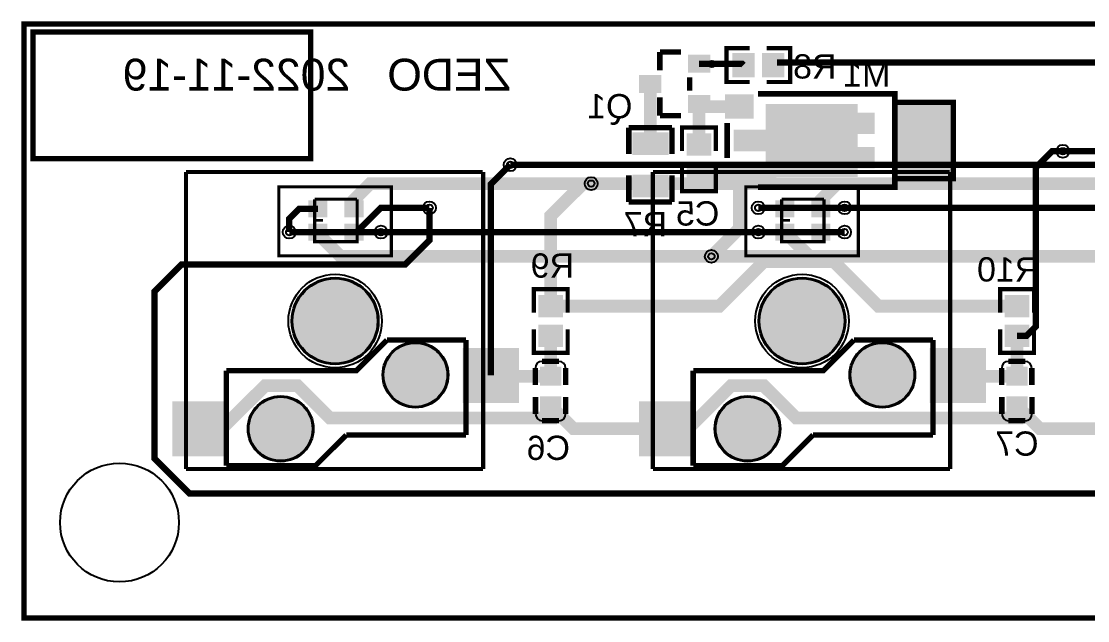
# Model space of a CAD drawing. Header units: millimetres. Extents: x -92 to 92, y -14 to 15.
# Drawn here: x -92.1 to -41.9, y -14.1 to 14.1 of the extents above; entities that cross this region are included whole.
import ezdxf

# ---------------------------------------------------------------- set-up
doc = ezdxf.new("R2010")
doc.units = ezdxf.units.MM
for name, color, linetype, true_color in [('BoardOutLine', 7, 'Continuous', 0xff00ff), ('BottomLayer', 7, 'Continuous', 0x0000ff), ('BottomPasteMaskLayer', 7, 'Continuous', 0x800000), ('BottomSilkLayer', 7, 'Continuous', 0x66cc33), ('BottomSolderMaskLayer', 7, 'Continuous', 0xaa00ff), ('Document', 7, 'Continuous', 0xffffff), ('Hole', 7, 'Continuous', 0x222222), ('Multi-Layer', 7, 'Continuous', 0xc0c0c0), ('TopLayer', 7, 'Continuous', 0xff0000), ('TopPasteMaskLayer', 7, 'Continuous', 0x808080), ('TopSilkLayer', 7, 'Continuous', 0xffcc00), ('TopSolderMaskLayer', 7, 'Continuous', 0x800080)]:
    doc.layers.add(name, color=color, linetype=linetype, true_color=true_color)
doc.styles.get("Standard").update_dxf_attribs({"font": 'arial.ttf'})

msp = doc.modelspace()

# ---------------------------------------------------------------- hatches: boundary and pattern name
at = {"layer": 'BottomLayer'}
for points in [[(-58.604, 11.515), (-57.604, 11.515), (-57.604, 12.615), (-58.604, 12.615)], [(-57.204, 11.515), (-56.204, 11.515), (-56.204, 12.615), (-57.204, 12.615)], [(-59.691, 12.526), (-60.691, 12.526), (-60.691, 11.726), (-59.691, 11.726)], [(-61.991, 11.576), (-62.991, 11.576), (-62.991, 10.776), (-61.991, 10.776)], [(-59.691, 10.626), (-60.691, 10.626), (-60.691, 9.826), (-59.691, 9.826)], [(-57.644, 10.659), (-58.944, 10.659), (-58.944, 9.559), (-57.644, 9.559)], [(-52.744, 10.209), (-57.044, 10.209), (-57.044, 9.009), (-58.544, 9.009), (-58.544, 8.009), (-57.044, 8.009), (-57.044, 6.809), (-52.744, 6.809), (-52.744, 7.209), (-51.944, 7.209), (-51.944, 8.209), (-52.744, 8.209), (-52.744, 8.809), (-51.944, 8.809), (-51.944, 9.809), (-52.744, 9.809)], [(-63.259, 8.866), (-63.259, 7.866), (-61.709, 7.866), (-61.709, 8.866)], [(-59.648, 7.82), (-59.648, 8.82), (-60.748, 8.82), (-60.748, 7.82)], [(-59.648, 6.42), (-59.648, 7.42), (-60.748, 7.42), (-60.748, 6.42)], [(-57.644, 7.459), (-58.944, 7.459), (-58.944, 6.359), (-57.644, 6.359)], [(-63.259, 6.866), (-63.259, 5.866), (-61.709, 5.866), (-61.709, 6.866)], [(-66.633, 0.2), (-66.633, 1.2), (-67.733, 1.2), (-67.733, 0.2)], [(-44.662, 0.2), (-44.662, 1.2), (-45.762, 1.2), (-45.762, 0.2)], [(-66.633, -1.2), (-66.633, -0.2), (-67.733, -0.2), (-67.733, -1.2)], [(-44.662, -1.2), (-44.662, -0.2), (-45.762, -0.2), (-45.762, -1.2)], [(-71.277, -1.316), (-68.727, -1.316), (-68.727, -3.815), (-71.277, -3.815)], [(-49.277, -1.316), (-46.727, -1.316), (-46.727, -3.815), (-49.277, -3.815)], [(-67.633, -2.202), (-67.633, -3.002), (-66.733, -3.002), (-66.733, -2.202)], [(-45.662, -2.202), (-45.662, -3.002), (-44.762, -3.002), (-44.762, -2.202)], [(-84.968, -3.83), (-82.417, -3.83), (-82.417, -6.33), (-84.968, -6.33)], [(-67.633, -3.602), (-67.633, -4.402), (-66.733, -4.402), (-66.733, -3.602)], [(-62.967, -3.83), (-60.417, -3.83), (-60.417, -6.33), (-62.967, -6.33)], [(-45.662, -3.602), (-45.662, -4.402), (-44.762, -4.402), (-44.762, -3.602)]]:
    msp.add_hatch(color=256, dxfattribs=at).paths.add_polyline_path(points)
at = {"layer": 'BottomPasteMaskLayer'}
for points in [[(-58.604, 11.515), (-57.604, 11.515), (-57.604, 12.615), (-58.604, 12.615)], [(-57.204, 11.515), (-56.204, 11.515), (-56.204, 12.615), (-57.204, 12.615)], [(-59.691, 12.526), (-60.691, 12.526), (-60.691, 11.726), (-59.691, 11.726)], [(-61.991, 11.576), (-62.991, 11.576), (-62.991, 10.776), (-61.991, 10.776)], [(-59.691, 10.626), (-60.691, 10.626), (-60.691, 9.826), (-59.691, 9.826)], [(-57.644, 10.659), (-58.944, 10.659), (-58.944, 9.559), (-57.644, 9.559)], [(-52.744, 10.209), (-57.044, 10.209), (-57.044, 9.009), (-58.544, 9.009), (-58.544, 8.009), (-57.044, 8.009), (-57.044, 6.809), (-52.744, 6.809), (-52.744, 7.209), (-51.944, 7.209), (-51.944, 8.209), (-52.744, 8.209), (-52.744, 8.809), (-51.944, 8.809), (-51.944, 9.809), (-52.744, 9.809)], [(-63.259, 8.866), (-63.259, 7.866), (-61.709, 7.866), (-61.709, 8.866)], [(-59.648, 7.82), (-59.648, 8.82), (-60.748, 8.82), (-60.748, 7.82)], [(-59.648, 6.42), (-59.648, 7.42), (-60.748, 7.42), (-60.748, 6.42)], [(-57.644, 7.459), (-58.944, 7.459), (-58.944, 6.359), (-57.644, 6.359)], [(-63.259, 6.866), (-63.259, 5.866), (-61.709, 5.866), (-61.709, 6.866)], [(-66.633, 0.2), (-66.633, 1.2), (-67.733, 1.2), (-67.733, 0.2)], [(-44.662, 0.2), (-44.662, 1.2), (-45.762, 1.2), (-45.762, 0.2)], [(-66.633, -1.2), (-66.633, -0.2), (-67.733, -0.2), (-67.733, -1.2)], [(-44.662, -1.2), (-44.662, -0.2), (-45.762, -0.2), (-45.762, -1.2)], [(-71.277, -1.316), (-68.727, -1.316), (-68.727, -3.815), (-71.277, -3.815)], [(-49.277, -1.316), (-46.727, -1.316), (-46.727, -3.815), (-49.277, -3.815)], [(-67.633, -2.202), (-67.633, -3.002), (-66.733, -3.002), (-66.733, -2.202)], [(-45.662, -2.202), (-45.662, -3.002), (-44.762, -3.002), (-44.762, -2.202)], [(-84.968, -3.83), (-82.417, -3.83), (-82.417, -6.33), (-84.968, -6.33)], [(-67.633, -3.602), (-67.633, -4.402), (-66.733, -4.402), (-66.733, -3.602)], [(-62.967, -3.83), (-60.417, -3.83), (-60.417, -6.33), (-62.967, -6.33)], [(-45.662, -3.602), (-45.662, -4.402), (-44.762, -4.402), (-44.762, -3.602)]]:
    msp.add_hatch(color=256, dxfattribs=at).paths.add_polyline_path(points)
at = {"layer": 'BottomSolderMaskLayer'}
for points in [[(-58.63, 11.49), (-57.579, 11.49), (-57.579, 12.64), (-58.63, 12.64)], [(-57.23, 11.49), (-56.179, 11.49), (-56.179, 12.64), (-57.23, 12.64)], [(-59.666, 12.551), (-60.717, 12.551), (-60.717, 11.701), (-59.666, 11.701)], [(-61.966, 11.601), (-63.017, 11.601), (-63.017, 10.751), (-61.966, 10.751)], [(-59.666, 10.651), (-60.717, 10.651), (-60.717, 9.801), (-59.666, 9.801)], [(-57.619, 10.684), (-58.969, 10.684), (-58.969, 9.534), (-57.619, 9.534)], [(-52.725, 10.234), (-57.058, 10.234), (-57.058, 9.016), (-58.569, 9.016), (-58.569, 8.002), (-57.058, 8.002), (-57.058, 6.784), (-52.725, 6.784), (-52.725, 7.19), (-51.919, 7.19), (-51.919, 8.205), (-52.725, 8.205), (-52.725, 8.813), (-51.919, 8.813), (-51.919, 9.828), (-52.725, 9.828)], [(-63.338, 8.899), (-63.338, 7.833), (-61.63, 7.833), (-61.63, 8.899)], [(-59.62, 7.797), (-59.62, 8.843), (-60.776, 8.843), (-60.776, 7.797)], [(-59.62, 6.397), (-59.62, 7.443), (-60.776, 7.443), (-60.776, 6.397)], [(-57.619, 7.484), (-58.969, 7.484), (-58.969, 6.334), (-57.619, 6.334)], [(-63.338, 6.899), (-63.338, 5.833), (-61.63, 5.833), (-61.63, 6.899)], [(-79.394, 0, 1), (-75.292, 0, 1)], [(-57.394, 0, 1), (-53.292, 0, 1)], [(-66.605, 0.177), (-66.605, 1.223), (-67.761, 1.223), (-67.761, 0.177)], [(-44.634, 0.177), (-44.634, 1.223), (-45.79, 1.223), (-45.79, 0.177)], [(-66.605, -1.223), (-66.605, -0.177), (-67.761, -0.177), (-67.761, -1.223)], [(-44.634, -1.223), (-44.634, -0.177), (-45.79, -0.177), (-45.79, -1.223)], [(-75.109, -2.54, 1), (-72.007, -2.54, 1)], [(-53.109, -2.54, 1), (-50.007, -2.54, 1)], [(-71.328, -1.265), (-68.676, -1.265), (-68.676, -3.866), (-71.328, -3.866)], [(-49.328, -1.265), (-46.676, -1.265), (-46.676, -3.866), (-49.328, -3.866)], [(-67.69, -2.157), (-67.69, -3.047), (-66.676, -3.047), (-66.676, -2.157)], [(-45.719, -2.157), (-45.719, -3.047), (-44.705, -3.047), (-44.705, -2.157)], [(-85.018, -3.78), (-82.367, -3.78), (-82.367, -6.381), (-85.018, -6.381)], [(-81.459, -5.08, 1), (-78.357, -5.08, 1)], [(-67.69, -3.557), (-67.69, -4.447), (-66.676, -4.447), (-66.676, -3.557)], [(-63.018, -3.78), (-60.366, -3.78), (-60.366, -6.381), (-63.018, -6.381)], [(-59.459, -5.08, 1), (-56.357, -5.08, 1)], [(-45.719, -3.557), (-45.719, -4.447), (-44.705, -4.447), (-44.705, -3.557)]]:
    msp.add_hatch(color=256, dxfattribs=at).paths.add_polyline_path(points)
at = {"layer": 'Document'}
msp.add_hatch(color=256, dxfattribs=at).paths.add_polyline_path([(-50.869, 10.259), (-48.319, 10.259), (-48.319, 6.809), (-50.869, 6.809)])
at = {"layer": 'Multi-Layer'}
for points in [[(-79.343, 0, 1), (-75.343, 0, 1)], [(-57.343, 0, 1), (-53.343, 0, 1)], [(-75.058, -2.54, 1), (-72.058, -2.54, 1)], [(-53.058, -2.54, 1), (-50.058, -2.54, 1)], [(-81.408, -5.08, 1), (-78.408, -5.08, 1)], [(-59.408, -5.08, 1), (-56.408, -5.08, 1)]]:
    msp.add_hatch(color=256, dxfattribs=at).paths.add_polyline_path(points)
at = {"layer": 'TopLayer'}
for points in [[(-78.554, 5.641), (-77.754, 5.641), (-77.754, 4.941), (-78.554, 4.941)], [(-76.854, 5.641), (-76.054, 5.641), (-76.054, 4.941), (-76.854, 4.941)], [(-56.554, 5.641), (-55.754, 5.641), (-55.754, 4.941), (-56.554, 4.941)], [(-54.854, 5.641), (-54.054, 5.641), (-54.054, 4.941), (-54.854, 4.941)], [(-78.554, 4.541), (-77.754, 4.541), (-77.754, 3.841), (-78.554, 3.841)], [(-76.854, 4.541), (-76.054, 4.541), (-76.054, 3.841), (-76.854, 3.841)], [(-56.554, 4.541), (-55.754, 4.541), (-55.754, 3.841), (-56.554, 3.841)], [(-54.854, 4.541), (-54.054, 4.541), (-54.054, 3.841), (-54.854, 3.841)]]:
    msp.add_hatch(color=256, dxfattribs=at).paths.add_polyline_path(points)
at = {"layer": 'TopPasteMaskLayer'}
for points in [[(-78.554, 5.641), (-77.754, 5.641), (-77.754, 4.941), (-78.554, 4.941)], [(-76.854, 5.641), (-76.054, 5.641), (-76.054, 4.941), (-76.854, 4.941)], [(-56.554, 5.641), (-55.754, 5.641), (-55.754, 4.941), (-56.554, 4.941)], [(-54.854, 5.641), (-54.054, 5.641), (-54.054, 4.941), (-54.854, 4.941)], [(-78.554, 4.541), (-77.754, 4.541), (-77.754, 3.841), (-78.554, 3.841)], [(-76.854, 4.541), (-76.054, 4.541), (-76.054, 3.841), (-76.854, 3.841)], [(-56.554, 4.541), (-55.754, 4.541), (-55.754, 3.841), (-56.554, 3.841)], [(-54.854, 4.541), (-54.054, 4.541), (-54.054, 3.841), (-54.854, 3.841)]]:
    msp.add_hatch(color=256, dxfattribs=at).paths.add_polyline_path(points)
at = {"layer": 'TopSilkLayer'}
for points in [[(-77.913, 4.802), (-77.913, 4.675), (-78.366, 4.675), (-78.366, 4.802), (-77.913, 4.802)], [(-55.913, 4.802), (-55.913, 4.675), (-56.366, 4.675), (-56.366, 4.802), (-55.913, 4.802)]]:
    msp.add_hatch(color=256, dxfattribs=at).paths.add_polyline_path(points)
at = {"layer": 'TopSolderMaskLayer'}
for points in [[(-78.605, 5.692), (-77.704, 5.692), (-77.704, 4.89), (-78.605, 4.89)], [(-76.905, 5.692), (-76.004, 5.692), (-76.004, 4.89), (-76.905, 4.89)], [(-56.605, 5.692), (-55.704, 5.692), (-55.704, 4.89), (-56.605, 4.89)], [(-54.905, 5.692), (-54.004, 5.692), (-54.004, 4.89), (-54.905, 4.89)], [(-78.605, 4.592), (-77.704, 4.592), (-77.704, 3.79), (-78.605, 3.79)], [(-76.905, 4.592), (-76.003, 4.592), (-76.003, 3.79), (-76.905, 3.79)], [(-56.605, 4.592), (-55.704, 4.592), (-55.704, 3.79), (-56.605, 3.79)], [(-54.905, 4.592), (-54.003, 4.592), (-54.003, 3.79), (-54.905, 3.79)], [(-79.394, 0, 1), (-75.292, 0, 1)], [(-57.394, 0, 1), (-53.292, 0, 1)], [(-75.109, -2.54, 1), (-72.007, -2.54, 1)], [(-53.109, -2.54, 1), (-50.007, -2.54, 1)], [(-81.459, -5.08, 1), (-78.357, -5.08, 1)], [(-59.459, -5.08, 1), (-56.357, -5.08, 1)]]:
    msp.add_hatch(color=256, dxfattribs=at).paths.add_polyline_path(points)

# ---------------------------------------------------------------- linework, layer by layer
at = {"layer": 'BoardOutLine', "const_width": 0.254}
msp.add_lwpolyline([(-92, 14), (92, 14), (92, -14), (-92, -14), (-92, 14)], close=True, dxfattribs=at)
at = {"layer": 'BoardOutLine'}
msp.add_circle((-87.5, -9.5), 2.8, dxfattribs=at)
at = {"layer": 'BottomLayer'}
for points, const_width in [([(-58.104, 12.065), (-58.165, 12.126), (-60.191, 12.126)], 0.3), ([(-56.515, 12.192), (-16.891, 12.192), (-12.573, 7.874), (-12.573, 0.635), (-10.922, -1.016)], 0.3), ([(-62.492, 11.176), (-62.484, 8.367)], 0.6), ([(-60.198, 8.319), (-60.191, 10.226)], 0.6), ([(-60.191, 10.226), (-60.074, 10.109), (-58.294, 10.109)], 0.6), ([(-55.244, 8.509), (-56.844, 6.909), (-58.294, 6.909)], 0.6), ([(-45.212, -0.701), (-44.77, -0.701), (-44.323, -0.254), (-44.323, 7.239), (-43.561, 8.001), (-43.053, 8.001)], 0.3), ([(-70.002, -2.566), (-70.002, 6.452), (-69.088, 7.366)], 0.3), ([(-60.198, 6.919), (-58.293, 6.909)], 0.6), ([(-58.294, 6.909), (-58.294, 4.366), (-59.613, 3.048)], 0.6), ([(-67.183, 0.701), (-67.183, 4.953), (-65.659, 6.477), (-65.278, 6.477)], 0.6), ([(-62.484, 6.365), (-62.484, 6.477), (-65.278, 6.477)], 0.6), ([(-72.898, 5.334), (-72.898, 3.81), (-74.041, 2.667), (-84.582, 2.667), (-85.852, 1.397), (-85.852, -6.477), (-84.201, -8.128), (-23.114, -8.128)], 0.3), ([(-57.404, 5.334), (-53.34, 5.334)], 0.3), ([(-75.184, 4.191), (-79.502, 4.191)], 0.3), ([(-53.34, 4.191), (-57.404, 4.191)], 0.3), ([(-45.212, 0.7), (-51.754, 0.7), (-53.848, 2.794), (-57.15, 2.794), (-59.244, 0.7), (-67.183, 0.7)], 0.6), ([(-67.183, -2.602), (-67.183, -0.7)], 0.6), ([(-45.212, -0.7), (-45.212, -2.602)], 0.6), ([(-70.002, -2.566), (-69.965, -2.602), (-67.183, -2.602)], 0.6), ([(-48.002, -2.566), (-47.965, -2.602), (-45.212, -2.602)], 0.6), ([(-83.693, -5.08), (-82.677, -5.08), (-80.645, -3.048), (-79.121, -3.048), (-77.597, -4.572), (-67.183, -4.572), (-67.183, -4.003)], 0.6), ([(-61.692, -5.08), (-60.706, -5.08), (-58.674, -3.048), (-57.15, -3.048), (-55.626, -4.572), (-45.212, -4.572), (-45.212, -4.003)], 0.6), ([(-67.183, -4.002), (-66.105, -5.08), (-61.692, -5.08)], 0.6), ([(-45.212, -4.002), (-44.134, -5.08), (-39.692, -5.08)], 0.6)]:
    msp.add_lwpolyline(points, dxfattribs=dict(at, const_width=const_width))
at = {"layer": 'BottomSilkLayer'}
for points, const_width in [([(-62.041, 12.676), (-62.041, 11.812)], 0.254), ([(-62.041, 12.676), (-61.041, 12.676)], 0.254), ([(-57.804, 11.265), (-58.904, 11.265), (-58.904, 12.265), (-58.904, 12.865), (-57.804, 12.865)], 0.2), ([(-57.004, 11.265), (-55.904, 11.265), (-55.904, 12.865), (-57.004, 12.865)], 0.2), ([(-60.641, 11.49), (-60.641, 10.862)], 0.254), ([(-62.041, 10.54), (-62.041, 9.676)], 0.254), ([(-51.669, 10.709), (-50.969, 10.709), (-50.969, 10.309), (-48.219, 10.309), (-48.219, 6.709), (-50.969, 6.709), (-50.969, 6.309), (-57.419, 6.309)], 0.254), ([(-51.669, 10.709), (-57.419, 10.709)], 0.254), ([(-50.969, 10.309), (-50.969, 6.493)], 0.254), ([(-62.041, 9.676), (-61.041, 9.676)], 0.254), ([(-63.504, 7.866), (-63.504, 9.116)], 0.254), ([(-63.504, 9.116), (-61.464, 9.116)], 0.254), ([(-61.464, 7.866), (-61.464, 9.116)], 0.254), ([(-59.398, 8.02), (-59.398, 9.12), (-60.998, 9.12), (-60.998, 8.02)], 0.2), ([(-58.869, 7.809), (-58.869, 9.328)], 0.254), ([(-58.869, 7.809), (-58.869, 7.69)], 0.254), ([(-59.398, 7.22), (-59.398, 6.12), (-60.398, 6.12), (-60.998, 6.12), (-60.998, 7.22)], 0.2), ([(-63.504, 6.866), (-63.504, 5.616)], 0.254), ([(-61.464, 6.866), (-61.464, 5.616)], 0.254), ([(-63.504, 5.616), (-61.464, 5.616)], 0.254), ([(-66.383, 0.4), (-66.383, 1.5), (-67.983, 1.5), (-67.983, 0.4)], 0.2), ([(-44.412, 0.4), (-44.412, 1.5), (-46.012, 1.5), (-46.012, 0.4)], 0.2), ([(-66.383, -0.4), (-66.383, -1.5), (-67.383, -1.5), (-67.983, -1.5), (-67.983, -0.4)], 0.2), ([(-44.412, -0.4), (-44.412, -1.5), (-45.412, -1.5), (-46.012, -1.5), (-46.012, -0.4)], 0.2), ([(-76.471, -2.344), (-76.345, -2.344), (-74.899, -0.898)], 0.254), ([(-71.171, -0.898), (-74.899, -0.898)], 0.254), ([(-71.171, -0.898), (-71.171, -5.375)], 0.254), ([(-54.471, -2.344), (-54.345, -2.344), (-52.899, -0.898)], 0.254), ([(-49.171, -0.898), (-52.899, -0.898)], 0.254), ([(-49.171, -0.898), (-49.171, -5.375)], 0.254), ([(-67.595, -1.904), (-66.795, -1.904)], 0.254), ([(-45.624, -1.904), (-44.824, -1.904)], 0.254), ([(-82.471, -2.344), (-76.471, -2.344)], 0.254), ([(-82.471, -6.821), (-82.471, -2.344)], 0.254), ([(-67.905, -3.013), (-67.905, -2.213)], 0.254), ([(-66.485, -3.013), (-66.485, -2.213)], 0.254), ([(-60.471, -2.344), (-54.471, -2.344)], 0.254), ([(-60.471, -6.821), (-60.471, -2.344)], 0.254), ([(-45.934, -3.013), (-45.934, -2.213)], 0.254), ([(-44.514, -3.013), (-44.514, -2.213)], 0.254), ([(-67.899, -3.589), (-67.899, -4.389)], 0.254), ([(-66.479, -3.589), (-66.479, -4.389)], 0.254), ([(-45.928, -3.589), (-45.928, -4.389)], 0.254), ([(-44.508, -3.589), (-44.508, -4.389)], 0.254), ([(-67.589, -4.699), (-66.789, -4.699)], 0.254), ([(-45.618, -4.699), (-44.818, -4.699)], 0.254), ([(-78.471, -6.821), (-78.267, -6.821), (-76.821, -5.375)], 0.254), ([(-71.171, -5.375), (-76.821, -5.375)], 0.254), ([(-56.471, -6.821), (-56.267, -6.821), (-54.821, -5.375)], 0.254), ([(-49.171, -5.375), (-54.821, -5.375)], 0.254), ([(-82.471, -6.821), (-78.471, -6.821)], 0.254), ([(-60.471, -6.821), (-56.471, -6.821)], 0.254)]:
    msp.add_lwpolyline(points, dxfattribs=dict(at, const_width=const_width))
for centre, start, end in [((-67.595, -2.213), 90, 180), ((-66.795, -2.213), 0, 90), ((-45.624, -2.213), 90, 180), ((-44.824, -2.213), 0, 90), ((-67.589, -4.389), 180, 270), ((-66.789, -4.389), 270, 360), ((-45.618, -4.389), 180, 270), ((-44.818, -4.389), 270, 360)]:
    msp.add_arc(centre, 0.31, start, end, dxfattribs=at)
at = {"layer": 'BottomSolderMaskLayer'}
for centre, radius in [((-77.343, 0), 2.051), ((-77.343, 0), 2.051), ((-55.343, 0), 2.051), ((-55.343, 0), 2.051), ((-73.558, -2.54), 1.551), ((-73.558, -2.54), 1.551), ((-51.558, -2.54), 1.551), ((-51.558, -2.54), 1.551), ((-79.908, -5.08), 1.551), ((-79.908, -5.08), 1.551), ((-57.908, -5.08), 1.551), ((-57.908, -5.08), 1.551)]:
    msp.add_circle(centre, radius, dxfattribs=at)
at = {"layer": 'Document'}
msp.add_circle((-59.589, 12.116), 0.15, dxfattribs=at)
at = {"layer": 'Hole'}
for centre in [(-43.053, 8.001), (-69.088, 7.366), (-65.278, 6.477), (-72.898, 5.334), (-57.404, 5.334), (-53.34, 5.334), (-79.502, 4.191), (-75.184, 4.191), (-57.404, 4.191), (-53.34, 4.191), (-59.613, 3.048)]:
    msp.add_circle(centre, 0.153, dxfattribs=at)
at = {"layer": 'Multi-Layer'}
for centre, radius in [((-43.053, 8.001), 0.305), ((-69.088, 7.366), 0.305), ((-65.278, 6.477), 0.305), ((-72.898, 5.334), 0.305), ((-57.404, 5.334), 0.305), ((-53.34, 5.334), 0.305), ((-79.502, 4.191), 0.305), ((-75.184, 4.191), 0.305), ((-57.404, 4.191), 0.305), ((-53.34, 4.191), 0.305), ((-59.613, 3.048), 0.305), ((-77.343, 0), 2), ((-77.343, 0), 2), ((-55.343, 0), 2), ((-55.343, 0), 2), ((-73.558, -2.54), 1.5), ((-73.558, -2.54), 1.5), ((-51.558, -2.54), 1.5), ((-51.558, -2.54), 1.5), ((-79.908, -5.08), 1.5), ((-79.908, -5.08), 1.5), ((-57.908, -5.08), 1.5), ((-57.908, -5.08), 1.5)]:
    msp.add_circle(centre, radius, dxfattribs=at)
at = {"layer": 'TopLayer'}
for points, const_width in [([(-21.971, 8.128), (-43.053, 8.001)], 0.3), ([(-69.088, 7.366), (-20.574, 7.366), (-17.511, 4.303), (-17.511, 2.118)], 0.3), ([(-76.454, 5.291), (-76.454, 5.715), (-75.692, 6.477), (-28.194, 6.477)], 0.6), ([(-54.454, 5.291), (-54.454, 5.706), (-53.683, 6.477)], 0.6), ([(-79.502, 4.191), (-79.502, 4.826), (-79.037, 5.291), (-78.153, 5.291)], 0.3), ([(-76.454, 4.191), (-76.327, 4.191), (-75.184, 5.334), (-72.898, 5.334)], 0.3), ([(-57.404, 5.334), (-56.154, 5.334), (-56.154, 5.291)], 0.3), ([(-53.34, 5.334), (-36.322, 5.334)], 0.3), ([(-59.613, 3.048), (-77.089, 3.048), (-78.154, 4.113), (-78.154, 4.191)], 0.6), ([(-57.404, 4.191), (-75.184, 4.191)], 0.3), ([(-33.147, 3.048), (-54.991, 3.048), (-56.154, 4.191)], 0.6), ([(-54.454, 4.191), (-53.34, 4.191)], 0.3), ([(-54.991, 3.048), (-59.613, 3.048)], 0.6)]:
    msp.add_lwpolyline(points, dxfattribs=dict(at, const_width=const_width))
at = {"layer": 'TopSilkLayer'}
for points, const_width in [([(-91.571, 13.626), (-78.49, 13.626), (-78.49, 7.657), (-91.571, 7.657), (-91.571, 13.626)], 0.254), ([(-79.993, 6.324), (-74.693, 6.324), (-74.693, 3.074), (-79.993, 3.074), (-79.993, 6.324)], 0.15), ([(-57.993, 6.324), (-52.693, 6.324), (-52.693, 3.074), (-57.993, 3.074), (-57.993, 6.324)], 0.15)]:
    msp.add_lwpolyline(points, close=True, dxfattribs=dict(at, const_width=const_width))
for points, const_width in [([(-70.393, 7.025), (-84.368, 7.025)], 0.2), ([(-84.368, 7.025), (-84.368, -6.975)], 0.2), ([(-70.368, -6.975), (-70.368, 7.025)], 0.2), ([(-48.393, 7.025), (-62.368, 7.025)], 0.2), ([(-62.368, 7.025), (-62.368, -6.975)], 0.2), ([(-48.367, -6.975), (-48.367, 7.025)], 0.2), ([(-78.304, 5.741), (-78.304, 3.741), (-76.304, 3.741), (-76.304, 5.741)], 0.15), ([(-76.304, 5.741), (-78.304, 5.741)], 0.15), ([(-56.304, 5.741), (-56.304, 3.741), (-54.304, 3.741), (-54.304, 5.741)], 0.15), ([(-54.304, 5.741), (-56.304, 5.741)], 0.15), ([(-84.368, -6.975), (-70.368, -6.975)], 0.2), ([(-62.368, -6.975), (-48.367, -6.975)], 0.2)]:
    msp.add_lwpolyline(points, dxfattribs=dict(at, const_width=const_width))
for centre in [(-77.343, 0), (-55.343, 0)]:
    msp.add_circle(centre, 2.2, dxfattribs=at)
at = {"layer": 'TopSolderMaskLayer'}
for centre, radius in [((-77.343, 0), 2.051), ((-77.343, 0), 2.051), ((-55.343, 0), 2.051), ((-55.343, 0), 2.051), ((-73.558, -2.54), 1.551), ((-73.558, -2.54), 1.551), ((-51.558, -2.54), 1.551), ((-51.558, -2.54), 1.551), ((-79.908, -5.08), 1.551), ((-79.908, -5.08), 1.551), ((-57.908, -5.08), 1.551), ((-57.908, -5.08), 1.551)]:
    msp.add_circle(centre, radius, dxfattribs=at)

# ---------------------------------------------------------------- texts
at = {"layer": 'BottomSilkLayer', "text_generation_flag": 2}
for s, height, p in [('R8', 1.143, (-53.721, 11.43)), ('ZEDO   2022-11-19', 1.5, (-69.065, 10.862)), ('M1', 1.143, (-51.181, 11.049)), ('Q1', 1.143, (-63.335, 9.555)), ('C5', 1.143, (-59.237, 4.499)), ('R7', 1.143, (-61.702, 3.991)), ('R9', 1.143, (-66.084, 2.043)), ('R10', 1.143, (-44.166, 1.862)), ('C6', 1.143, (-66.274, -6.55)), ('C7', 1.143, (-44.196, -6.35))]:
    msp.add_text(s, height=height, dxfattribs=at).set_placement(p)

doc.saveas('drawing.dxf')
